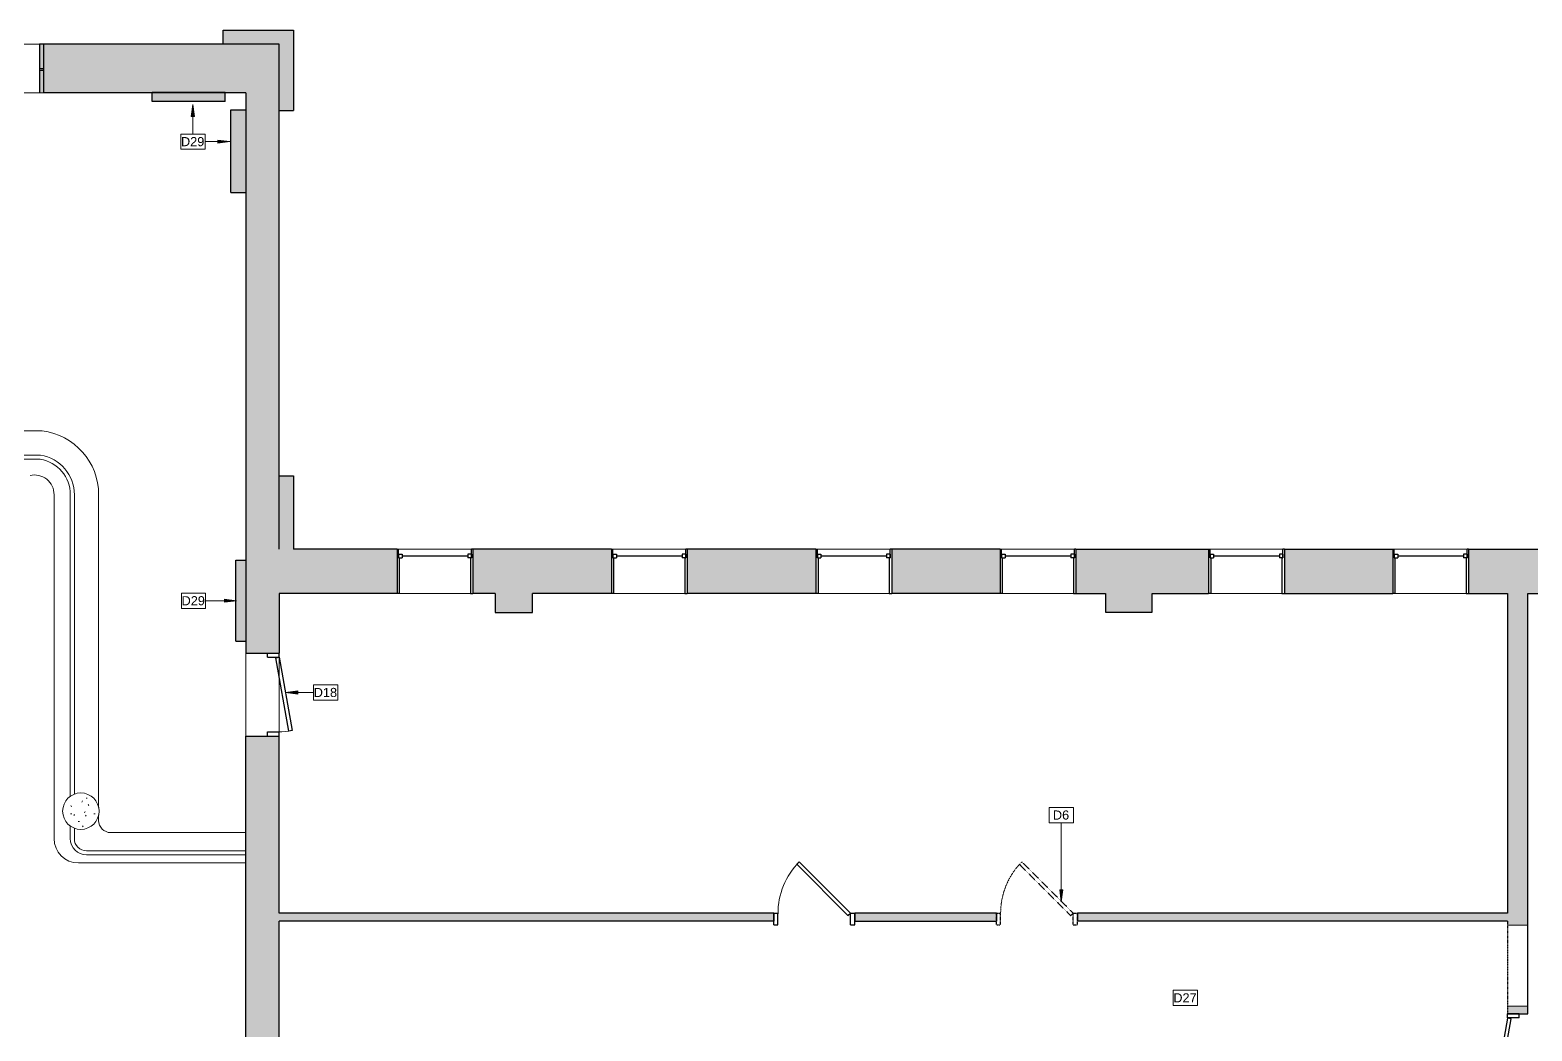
# Model space of a CAD drawing. Header units: inches. Extents: x -1176 to 1545, y -2552 to 978.
# Drawn here: x 358 to 1100, y 351 to 846 of the extents above; entities that cross this region are included whole.
import ezdxf

# ---------------------------------------------------------------- set-up
doc = ezdxf.new("R2010")
doc.units = ezdxf.units.IN
doc.header["$MEASUREMENT"] = 0
doc.linetypes.add('Demolished', pattern=[0.1875, 0.125, -0.0625])
for name, color, linetype, lineweight in [('A-ANNO-KEYN', 231, 'Continuous', 9), ('A-DOOR', 31, 'Demolished', 9), ('A-DOOR-FRAM', 31, 'Demolished', 30), ('A-FLOR', 192, 'Continuous', 18), ('A-FLOR-HRAL', 11, 'Continuous', 18), ('A-GLAZ', 151, 'Continuous', 18), ('A-WALL', 113, 'Continuous', 18), ('A-WALL-PATT', 111, 'Continuous', 18), ('I-WALL', 2, 'Continuous', 18), ('S-COLS', 52, 'Continuous', 18)]:
    doc.layers.add(name, color=color, linetype=linetype, lineweight=lineweight)
doc.styles.add('Arial', font='arial.ttf', dxfattribs={"height": 4.5})

# ---------------------------------------------------------------- blocks, each defined once
blk = doc.blocks.new('Concrete-Round-Column - 18_-V3-2nd Floor Demo')
at = {"layer": 'S-COLS', "lineweight": 9}
h = blk.add_hatch(dxfattribs=at)
h.set_pattern_fill('FP_4', color=256, style=0, pattern_type=2)
h.set_pattern_definition([(0, (-382.73, -459.504), (15.36, 3.84), [0.634, -10.886, 0.634, -10.886, -61.44]), (0, (-382.73, -459.504), (15.36, 3.84), [-23.04, 0.634, -22.406, 0.634, -10.886, -26.88]), (0, (-382.73, -459.504), (15.36, 3.84), [-57.6, 0.634, -7.046, 0.634, -18.566]), (120, (-376.97, -457.584), (-11.005538, 11.38215), [0.634, -10.886, 0.634, -10.886, -61.44]), (120, (-376.97, -457.584), (-11.005538, 11.38215), [-23.04, 0.634, -22.406, 0.634, -10.886, -26.88]), (120, (-376.97, -457.584), (-11.005538, 11.38215), [-57.6, 0.634, -7.046, 0.634, -18.566]), (240, (-375.05, -449.904), (-4.354462, -15.22215), [0.634, -10.886, 0.634, -10.886, -61.44]), (240, (-375.05, -449.904), (-4.354462, -15.22215), [-23.04, 0.634, -22.406, 0.634, -10.886, -26.88]), (240, (-375.05, -449.904), (-4.354462, -15.22215), [-57.6, 0.634, -7.046, 0.634, -18.566])])
h.paths.add_polyline_path([(0, -9), (2, -8.77), (3.9, -8.11), (5.61, -7.04), (7.04, -5.61), (8.11, -3.9), (8.77, -2), (9, 0), (8.77, 2), (8.11, 3.9), (7.04, 5.61), (5.61, 7.04), (3.9, 8.11), (2, 8.77), (0, 9), (-2, 8.77), (-3.9, 8.11), (-5.61, 7.04), (-7.04, 5.61), (-8.11, 3.9), (-8.77, 2), (-9, 0), (-8.77, -2), (-8.11, -3.9), (-7.04, -5.61), (-5.61, -7.04), (-3.9, -8.11), (-2, -8.77)], flags=0)
for start, end in [(0, 180), (180, 0)]:
    blk.add_arc((0, 0), 9, start, end, dxfattribs=at)
blk = doc.blocks.new('Chapel Windows - Chapel Windows-5456359-2nd Floor Demo')
at = {"layer": 'A-GLAZ'}
h = blk.add_hatch(color=10, dxfattribs=at)
h.paths.add_polyline_path([(32, -12), (32, -1), (30, -1), (30, -12), (30.11, -12)], flags=0)
h.paths.add_polyline_path([(12, -12), (12, -1), (10, -1), (10, -12)], flags=0)
h.paths.add_polyline_path([(-12, -12), (-12, -1), (-14, -1), (-14, -12)], flags=0)
h.paths.add_polyline_path([(-30, -12), (-30, -1), (-32, -1), (-32, -12)], flags=0)
h.paths.add_polyline_path([(32, 0), (32, 12), (30, 12), (30, 0), (30.11, 0)], flags=0)
h.paths.add_polyline_path([(10, 0), (12, 0), (12, 12), (10, 12)], flags=0)
h.paths.add_polyline_path([(-12, 0), (-12, 12), (-14, 12), (-14, 0)], flags=0)
h.paths.add_polyline_path([(-30, 0), (-30, 12), (-32, 12), (-32, 0)], flags=0)
at = {"layer": 'A-GLAZ', "color": 8, "lineweight": 30}
for p, q in [((-30, 12), (-32, 12)), ((-30, 0), (-30, 12)), ((-12, 12), (-14, 12)), ((-14, 12), (-14, 0)), ((-12, 0), (-12, 12)), ((12, 12), (10, 12)), ((10, 12), (10, 0)), ((12, 0), (12, 12)), ((32, 12), (30, 12)), ((30, 12), (30, 0)), ((-32, 0), (-30, 0)), ((-14, 0), (-12, 0)), ((10, 0), (12, 0)), ((30, 0), (32, 0)), ((-30, -1), (-32, -1)), ((-30, -12), (-30, -1)), ((-12, -1), (-14, -1)), ((-14, -1), (-14, -12)), ((-12, -12), (-12, -1)), ((12, -1), (10, -1)), ((10, -1), (10, -12)), ((12, -12), (12, -1)), ((32, -1), (30, -1)), ((30, -1), (30, -12))]:
    blk.add_line(p, q, dxfattribs=at)
at = {"layer": 'A-GLAZ'}
for p, q in [((-30, 12), (-14, 12)), ((-12, 12), (10, 12)), ((12, 12), (30, 12)), ((-30, 0), (-30, -1)), ((-14, -1), (-14, 0)), ((-12, 0), (-12, -1)), ((10, -1), (10, 0)), ((12, 0), (12, -1)), ((30, -1), (30, 0))]:
    blk.add_line(p, q, dxfattribs=at)
blk = doc.blocks.new('Top Rail Type - Top Rail_Internal_-5277632-2nd Floor Demo')
at = {"layer": 'A-FLOR-HRAL', "lineweight": 9}
for p, q in [((121.62, 635.42), (192.68, 635.42)), ((193.01, 633.42), (121.62, 633.42)), ((267.76, 633.42), (210.26, 633.42)), ((210.59, 635.42), (267.43, 635.42)), ((362.69, 633.42), (285.01, 633.42)), ((285.34, 635.42), (362.85, 635.42)), ((95.04, 468.48), (95.04, 608.95)), ((97.04, 608.94), (97.04, 468.22)), ((377.52, 466.79), (377.52, 615.91)), ((379.52, 615.91), (379.52, 467.86)), ((95.04, 445.92), (95.04, 450.52)), ((97.04, 450.79), (97.04, 445.92)), ((377.52, 445.92), (377.52, 452.21)), ((379.52, 451.15), (379.52, 445.92)), ((18.22, 439.92), (89.04, 439.92)), ((385.52, 439.92), (464.28, 439.92)), ((89.04, 437.92), (18.22, 437.92)), ((464.28, 437.92), (385.52, 437.92))]:
    blk.add_line(p, q, dxfattribs=at)
for centre, radius, start, end in [((121.62, 608.84), 26.58, 90, 179.77256), ((121.62, 608.84), 24.58, 90, 179.77256), ((359.77, 615.91), 17.75, 360, 80.5527), ((359.77, 615.91), 19.75, 0, 81.04484), ((89.04, 445.92), 8, 270, 0), ((89.04, 445.92), 6, 270, 0), ((385.52, 445.92), 8, 180, 270), ((385.52, 445.92), 6, 180, 270)]:
    blk.add_arc(centre, radius, start, end, dxfattribs=at)
blk = doc.blocks.new('Top Rail Type - Top Rail_Internal_-V11-2nd Floor Demo')
at = {"layer": 'A-FLOR-HRAL', "lineweight": 9}
for p, q in [((192.68, 635.42), (121.62, 635.42)), ((193.01, 633.42), (121.62, 633.42)), ((267.76, 633.42), (210.26, 633.42)), ((267.43, 635.42), (210.59, 635.42)), ((362.69, 633.42), (285.01, 633.42)), ((362.85, 635.42), (285.34, 635.42)), ((95.04, 608.94), (95.04, 468.48)), ((97.04, 608.94), (97.04, 468.22)), ((377.52, 466.79), (377.52, 615.91)), ((379.52, 467.86), (379.52, 615.91)), ((95.04, 450.52), (95.04, 445.92)), ((97.04, 450.79), (97.04, 445.92)), ((377.52, 445.92), (377.52, 452.21)), ((379.52, 445.92), (379.52, 451.15)), ((89.04, 439.92), (18.22, 439.92)), ((464.28, 439.92), (385.52, 439.92)), ((89.04, 437.92), (18.22, 437.92)), ((464.28, 437.92), (385.52, 437.92))]:
    blk.add_line(p, q, dxfattribs=at)
for centre, radius, start, end in [((121.62, 608.84), 26.58, 90, 179.77688), ((121.62, 608.84), 24.58, 90, 179.76798), ((359.77, 615.91), 17.75, 360, 80.5527), ((359.77, 615.91), 19.75, 360, 81.04484), ((89.04, 445.92), 6, 270, 0), ((89.04, 445.92), 8, 270, 0), ((385.52, 445.92), 8, 180, 270), ((385.52, 445.92), 6, 180, 270)]:
    blk.add_arc(centre, radius, start, end, dxfattribs=at)
blk = doc.blocks.new('Single Flush - D2 3_1_ X 8_-8249221-2nd Floor Demo')
at = {"layer": 'A-DOOR', "color": 8, "linetype": 'Continuous', "lineweight": 30}
for p, q in [((-17.85, 11.39), (-18.15, 9.67)), ((-18.15, 9.67), (18.1, 3.28)), ((18.41, 5), (-17.85, 11.39)), ((18.1, 3.28), (18.41, 5))]:
    blk.add_line(p, q, dxfattribs=at)
at = {"layer": 'A-DOOR', "linetype": 'Continuous'}
blk.add_arc((18.41, 5), 36.81, 170, 180.5, dxfattribs=at)
at = {"layer": 'A-DOOR-FRAM', "color": 8, "linetype": 'Continuous'}
for p, q in [((-20.5, -0.75), (-20.5, 5)), ((-20.5, 5), (-18.5, 5)), ((-18.5, -0.75), (-18.5, 5)), ((18.5, -0.75), (18.5, 5)), ((18.5, 5), (20.5, 5)), ((20.5, -0.75), (20.5, 5)), ((-20.5, -0.75), (-18.5, -0.75)), ((18.5, -0.75), (20.5, -0.75))]:
    blk.add_line(p, q, dxfattribs=at)
blk = doc.blocks.new('Double Hung - side window 4_ X 6_ 3_ H-6086068-2nd Floor Demo')
at = {"layer": 'A-GLAZ', "color": 8, "lineweight": 30}
for p, q in [((-18.75, 11), (-18, 11)), ((-18, 6.75), (-18, 11)), ((-18, 8.5), (-18, 6.75)), ((-18, 8.5), (-16.25, 8.5)), ((-16.25, 8.5), (-16.25, 6.75)), ((-16.25, 7.625), (16.25, 7.625)), ((16.25, 8.5), (16.25, 6.75)), ((18, 8.5), (16.25, 8.5)), ((18, 6.75), (18, 11)), ((18.75, 11), (18, 11)), ((18, 8.5), (18, 6.75)), ((-18, 6.75), (-16.25, 6.75)), ((-18, 6.75), (-17.5, 6.75)), ((-17.5, -11), (-17.5, 6.75)), ((18, 6.75), (16.25, 6.75)), ((17.5, 6.75), (18, 6.75)), ((17.5, 6.75), (17.5, -11)), ((-17.5, -11), (-18.75, -11)), ((17.5, -11), (18.75, -11))]:
    blk.add_line(p, q, dxfattribs=at)
blk = doc.blocks.new('Single Flush - D2 3_ X 8_-8252875-2nd Floor Demo')
at = {"layer": 'A-DOOR', "color": 250, "lineweight": 30}
for p, q in [((-7.42, 27.32), (-8.65, 26.09)), ((-8.65, 26.09), (16.67, 0.76)), ((17.91, 2), (-7.42, 27.32)), ((16.67, 0.76), (17.91, 2))]:
    blk.add_line(p, q, dxfattribs=at)
at = {"layer": 'A-DOOR', "color": 7}
blk.add_arc((17.91, 2), 35.81, 135, 180.5, dxfattribs=at)
at = {"layer": 'A-DOOR-FRAM', "color": 250}
for p, q in [((-20, -3.75), (-20, 2)), ((-20, 2), (-18, 2)), ((-18, -3.75), (-18, 2)), ((18, -3.75), (18, 2)), ((18, 2), (20, 2)), ((20, -3.75), (20, 2)), ((-20, -3.75), (-18, -3.75)), ((18, -3.75), (20, -3.75))]:
    blk.add_line(p, q, dxfattribs=at)
blk = doc.blocks.new('Single Flush - D1 3_ X 8_-8252940-2nd Floor Demo')
at = {"layer": 'A-DOOR', "color": 8, "linetype": 'Continuous', "lineweight": 30}
for p, q in [((-7.42, 27.32), (-8.65, 26.09)), ((-8.65, 26.09), (16.67, 0.76)), ((17.91, 2), (-7.42, 27.32)), ((16.67, 0.76), (17.91, 2))]:
    blk.add_line(p, q, dxfattribs=at)
at = {"layer": 'A-DOOR', "linetype": 'Continuous'}
blk.add_arc((17.91, 2), 35.81, 135, 180.5, dxfattribs=at)
at = {"layer": 'A-DOOR-FRAM', "color": 8, "linetype": 'Continuous'}
for p, q in [((-20, -3.75), (-20, 2)), ((-20, 2), (-18, 2)), ((-18, -3.75), (-18, 2)), ((18, -3.75), (18, 2)), ((18, 2), (20, 2)), ((20, -3.75), (20, 2)), ((-20, -3.75), (-18, -3.75)), ((18, -3.75), (20, -3.75))]:
    blk.add_line(p, q, dxfattribs=at)
blk = doc.blocks.new('Single Flush - D2 3_1_ X 8_-8327709-2nd Floor Demo')
at = {"layer": 'A-DOOR', "color": 8, "linetype": 'Continuous', "lineweight": 30}
for p, q in [((-18.15, -12.92), (18.1, -6.53)), ((18.1, -6.53), (18.41, -8.25)), ((-17.85, -14.64), (-18.15, -12.92)), ((18.41, -8.25), (-17.85, -14.64))]:
    blk.add_line(p, q, dxfattribs=at)
at = {"layer": 'A-DOOR', "linetype": 'Continuous'}
blk.add_arc((18.41, -8.25), 36.81, 179.5, 190, dxfattribs=at)
at = {"layer": 'A-DOOR-FRAM', "color": 8, "linetype": 'Continuous'}
for p, q in [((-20.5, -2.5), (-20.5, -8.25)), ((-20.5, -2.5), (-18.5, -2.5)), ((-18.5, -2.5), (-18.5, -8.25)), ((18.5, -2.5), (18.5, -8.25)), ((18.5, -2.5), (20.5, -2.5)), ((20.5, -2.5), (20.5, -8.25)), ((-20.5, -8.25), (-18.5, -8.25)), ((18.5, -8.25), (20.5, -8.25))]:
    blk.add_line(p, q, dxfattribs=at)
blk = doc.blocks.new('Keynote Tag - Keynote Number - Boxed-135510-2nd Floor Demo')
at = {"layer": 'A-ANNO-KEYN'}
for p, q in [((-0.125, -0.079), (-0.125, 0.078)), ((-0.125, 0.078), (0.125, 0.078)), ((0.125, 0.078), (0.125, -0.079)), ((-0.125, -0.079), (0.125, -0.079))]:
    blk.add_line(p, q, dxfattribs=at)

msp = doc.modelspace()

# ---------------------------------------------------------------- hatches: boundary and pattern name
at = {"layer": 'A-ANNO-KEYN'}
for points in [[(438.11, 808.77), (437.32, 802.77), (438.9, 802.77)], [(456.41, 790.36), (450.41, 791.15), (450.41, 789.57)], [(459.74, 563.5), (453.74, 564.29), (453.74, 562.71)], [(483.91, 518.16), (489.91, 517.37), (489.91, 518.95)], [(867.31, 414.62), (868.1, 420.62), (866.52, 420.62)]]:
    msp.add_hatch(color=256, dxfattribs=at).paths.add_polyline_path(points, flags=0)
at = {"layer": 'A-WALL-PATT'}
for points in [[(453.09, 838.52), (487.78, 838.52), (487.78, 845.52), (453.09, 845.52)], [(487.78, 805.75), (487.78, 838.52), (480.78, 838.52), (480.78, 805.75)], [(453.99, 810.25), (453.99, 814.88), (417.99, 814.88), (417.99, 810.25), (438.27, 810.25)], [(464.28, 765.3), (464.28, 806.07), (456.78, 806.07), (456.78, 765.3), (461.71, 765.3)], [(487.78, 589.01), (487.78, 625.28), (480.78, 625.28), (480.78, 589.01)], [(480.78, 567.01), (495.15, 567.01), (495.15, 589.01), (480.78, 589.01)], [(461.71, 543.59), (464.28, 543.59), (464.28, 583.59), (459.28, 583.59), (459.28, 543.59)], [(495.15, 405.14), (495.15, 409.14), (480.78, 409.14), (480.78, 405.14)]]:
    msp.add_hatch(color=250, dxfattribs=at).paths.add_polyline_path(points, flags=0)
h = msp.add_hatch(color=250, dxfattribs=at)
h.paths.add_polyline_path([(480.78, 814.52), (480.78, 838.52), (364.28, 838.52), (364.28, 814.52), (464.28, 814.52)], flags=0)
h.paths.add_polyline_path([(300.28, 814.52), (300.28, 838.52), (182.22, 838.52), (182.22, 814.52), (288.86, 814.52)], flags=0)
h.paths.add_polyline_path([(118.22, 814.52), (118.22, 838.52), (1.72, 838.52), (1.72, 814.52), (86.52, 814.52)], flags=0)
h = msp.add_hatch(color=250, dxfattribs=at)
h.paths.add_polyline_path([(480.78, -1.17), (480.78, 496.64), (464.28, 496.64), (464.28, -1.17)], flags=0)
h.paths.add_polyline_path([(480.78, 537.64), (480.78, 814.52), (464.28, 814.52), (464.28, 537.64)], flags=0)
h = msp.add_hatch(color=250, dxfattribs=at)
h.paths.add_polyline_path([(1118.3, 567.01), (1130.2, 567.01), (1130.2, 589.01), (1068.64, 589.01), (1068.64, 567.01), (1106.58, 567.01)], flags=0)
h.paths.add_polyline_path([(745.99, 567.01), (745.99, 589.01), (682.43, 589.01), (682.43, 567.01)], flags=0)
h.paths.add_polyline_path([(1167.7, 567.01), (1211.24, 567.01), (1211.24, 589.01), (1167.7, 589.01)], flags=0)
h.paths.add_polyline_path([(837.04, 567.01), (837.04, 589.01), (783.49, 589.01), (783.49, 567.01)], flags=0)
h.paths.add_polyline_path([(644.93, 567.01), (644.93, 589.01), (576.53, 589.01), (576.53, 567.01), (606.02, 567.01)], flags=0)
h.paths.add_polyline_path([(1024.5, 567.01), (1031.14, 567.01), (1031.14, 589.01), (977.59, 589.01), (977.59, 567.01)], flags=0)
h.paths.add_polyline_path([(912.15, 567.01), (940.09, 567.01), (940.09, 589.01), (874.54, 589.01), (874.54, 567.01), (889.15, 567.01)], flags=0)
h.paths.add_polyline_path([(539.03, 567.01), (539.03, 589.01), (495.15, 589.01), (495.15, 567.01)], flags=0)
at = {"layer": 'A-WALL-PATT', "lineweight": 9}
for points in [[(587.52, 557.64), (606.02, 557.64), (606.02, 567.01), (587.52, 567.01)], [(889.15, 557.89), (912.15, 557.89), (912.15, 567.01), (889.15, 567.01)]]:
    msp.add_hatch(color=7, dxfattribs=at).paths.add_polyline_path(points, flags=0)
h = msp.add_hatch(color=7, dxfattribs=at)
h.paths.add_polyline_path([(1097.9, 113.89), (1097.9, 318.35), (1087.9, 318.35), (1087.9, 113.89)], flags=0)
h.paths.add_polyline_path([(1097.9, 359.35), (1097.9, 363.14), (1087.9, 363.14), (1087.9, 359.35)], flags=0)
h.paths.add_polyline_path([(1087.9, 403.14), (1097.9, 403.14), (1097.9, 567.01), (1087.9, 567.01), (1087.9, 405.14)], flags=0)
at = {"layer": 'A-WALL-PATT'}
h = msp.add_hatch(color=250, dxfattribs=at)
h.paths.add_polyline_path([(1087.9, 405.14), (1087.9, 409.14), (875.24, 409.14), (875.24, 405.14), (930.7, 405.14)], flags=0)
h.paths.add_polyline_path([(555.51, 405.14), (725.2, 405.14), (725.2, 409.14), (495.15, 409.14), (495.15, 405.14)], flags=0)
h.paths.add_polyline_path([(835.24, 405.14), (835.24, 409.14), (765.2, 409.14), (765.2, 405.14)], flags=0)

# ---------------------------------------------------------------- linework, layer by layer
at = {"layer": 'A-ANNO-KEYN'}
for p, q in [((438.11, 808.77), (437.32, 802.77)), ((437.32, 802.77), (438.9, 802.77)), ((438.9, 802.77), (438.11, 808.77)), ((438.11, 808.77), (438.11, 794.15)), ((456.41, 790.36), (444.11, 790.36)), ((456.41, 790.36), (450.41, 791.15)), ((450.41, 791.15), (450.41, 789.57)), ((450.41, 789.57), (456.41, 790.36)), ((459.74, 563.5), (453.74, 564.29)), ((453.74, 564.29), (453.74, 562.71)), ((459.74, 563.5), (444.41, 563.5)), ((453.74, 562.71), (459.74, 563.5)), ((489.91, 518.95), (483.91, 518.16)), ((483.91, 518.16), (489.91, 517.37)), ((483.91, 518.16), (497.73, 518.16)), ((489.91, 517.37), (489.91, 518.95)), ((867.31, 414.62), (867.31, 453.81)), ((868.1, 420.62), (866.52, 420.62)), ((866.52, 420.62), (867.31, 414.62)), ((867.31, 414.62), (868.1, 420.62))]:
    msp.add_line(p, q, dxfattribs=at)
at = {"layer": 'A-FLOR'}
for p, q in [((364.28, 814.52), (300.28, 814.52)), ((363.68, 647.42), (121.62, 647.42)), ((369.52, 615.91), (369.52, 445.92)), ((391.52, 461.34), (391.52, 615.91)), ((464.28, 496.64), (464.28, 537.64)), ((480.78, 537.64), (480.78, 496.64)), ((391.52, 454.92), (391.52, 457.66)), ((464.28, 448.92), (397.52, 448.92)), ((381.52, 433.92), (464.28, 433.92))]:
    msp.add_line(p, q, dxfattribs=at)
for centre, radius, start, end in [((359.77, 615.91), 31.75, 0, 82.93978), ((359.77, 615.91), 9.75, 0, 102.75876), ((397.52, 454.92), 6, 180, 270), ((381.52, 445.92), 12, 180, 270)]:
    msp.add_arc(centre, radius, start, end, dxfattribs=at)
at = {"layer": 'A-WALL', "color": 8, "lineweight": 30}
for p, q in [((453.09, 838.52), (453.09, 845.52)), ((453.09, 845.52), (487.78, 845.52)), ((487.78, 845.52), (487.78, 805.75)), ((364.28, 838.52), (364.28, 814.52)), ((480.78, 838.52), (364.28, 838.52)), ((480.78, 625.28), (480.78, 838.52)), ((464.28, 814.52), (364.28, 814.52)), ((417.99, 810.25), (417.99, 814.88)), ((417.99, 814.88), (453.99, 814.88)), ((453.99, 810.25), (417.99, 810.25)), ((453.99, 810.25), (453.99, 814.88)), ((464.28, 814.52), (464.28, 537.64)), ((456.78, 765.3), (456.78, 806.07)), ((456.78, 806.07), (464.28, 806.07)), ((480.78, 805.75), (487.78, 805.75)), ((456.78, 765.3), (464.28, 765.3)), ((480.78, 589.01), (480.78, 625.28)), ((480.78, 625.28), (487.78, 625.28)), ((487.78, 625.28), (487.78, 589.01)), ((539.03, 589.01), (487.78, 589.01)), ((539.03, 589.01), (539.03, 567.01)), ((644.93, 589.01), (576.53, 589.01)), ((576.53, 589.01), (576.53, 567.01)), ((644.93, 589.01), (644.93, 567.01)), ((745.99, 589.01), (682.43, 589.01)), ((682.43, 589.01), (682.43, 567.01)), ((745.99, 589.01), (745.99, 567.01)), ((837.04, 589.01), (783.49, 589.01)), ((783.49, 589.01), (783.49, 567.01)), ((837.04, 589.01), (837.04, 567.01)), ((874.54, 589.01), (940.09, 589.01)), ((874.54, 589.01), (874.54, 567.01)), ((940.09, 589.01), (940.09, 567.01)), ((977.59, 589.01), (1031.14, 589.01)), ((977.59, 589.01), (977.59, 567.01)), ((1031.14, 589.01), (1031.14, 567.01)), ((1068.64, 589.01), (1130.2, 589.01)), ((1068.64, 589.01), (1068.64, 567.01)), ((539.03, 567.01), (480.78, 567.01)), ((480.78, 567.01), (480.78, 537.64)), ((587.52, 567.01), (576.53, 567.01)), ((587.52, 567.01), (587.52, 557.64)), ((644.93, 567.01), (606.02, 567.01)), ((606.02, 557.64), (606.02, 567.01)), ((745.99, 567.01), (682.43, 567.01)), ((837.04, 567.01), (783.49, 567.01)), ((874.54, 567.01), (889.15, 567.01)), ((889.15, 567.01), (889.15, 557.89)), ((912.15, 567.01), (940.09, 567.01)), ((912.15, 557.89), (912.15, 567.01)), ((977.59, 567.01), (1031.14, 567.01)), ((1068.64, 567.01), (1087.9, 567.01)), ((1087.9, 567.01), (1087.9, 409.14)), ((1097.9, 567.01), (1130.2, 567.01)), ((1097.9, 359.35), (1097.9, 567.01)), ((587.52, 557.64), (606.02, 557.64)), ((889.15, 557.89), (912.15, 557.89)), ((464.28, 537.64), (480.78, 537.64)), ((464.28, 22.83), (464.28, 496.64)), ((464.28, 496.64), (480.78, 496.64)), ((480.78, 409.14), (480.78, 496.64)), ((725.2, 409.14), (480.78, 409.14)), ((725.2, 409.14), (725.2, 405.14)), ((835.24, 409.14), (765.2, 409.14)), ((765.2, 409.14), (765.2, 405.14)), ((835.24, 409.14), (835.24, 405.14)), ((1087.9, 409.14), (875.24, 409.14)), ((875.24, 409.14), (875.24, 405.14)), ((480.78, 113.89), (480.78, 405.14)), ((725.2, 405.14), (480.78, 405.14)), ((765.2, 405.14), (835.24, 405.14)), ((1087.9, 405.14), (875.24, 405.14)), ((1087.9, 359.35), (1097.9, 359.35))]:
    msp.add_line(p, q, dxfattribs=at)
at = {"layer": 'A-WALL', "lineweight": 9}
for p, q in [((539.03, 589.01), (576.53, 589.01)), ((644.93, 589.01), (682.43, 589.01)), ((745.99, 589.01), (783.49, 589.01)), ((837.04, 589.01), (874.54, 589.01)), ((940.09, 589.01), (977.59, 589.01)), ((1031.14, 589.01), (1068.64, 589.01)), ((576.53, 567.01), (539.03, 567.01)), ((682.43, 567.01), (644.93, 567.01)), ((783.49, 567.01), (745.99, 567.01)), ((874.54, 567.01), (837.04, 567.01)), ((977.59, 567.01), (940.09, 567.01)), ((1068.64, 567.01), (1031.14, 567.01)), ((1087.9, 403.14), (1097.9, 403.14)), ((1097.9, 363.14), (1087.9, 363.14))]:
    msp.add_line(p, q, dxfattribs=at)
at = {"layer": 'A-WALL', "color": 250, "linetype": 'Demolished', "lineweight": 30}
msp.add_line((1087.9, 405.14), (1087.9, 359.35), dxfattribs=at)
at = {"layer": 'A-WALL', "color": 7, "linetype": 'Demolished', "lineweight": 9}
for p, q in [((1097.9, 403.14), (1087.9, 403.14)), ((1087.9, 363.14), (1097.9, 363.14))]:
    msp.add_line(p, q, dxfattribs=at)
at = {"layer": 'I-WALL', "color": 8, "lineweight": 30}
for p, q in [((459.28, 543.59), (459.28, 583.59)), ((459.28, 583.59), (464.28, 583.59)), ((459.28, 543.59), (464.28, 543.59))]:
    msp.add_line(p, q, dxfattribs=at)

# ---------------------------------------------------------------- block references
at = {"layer": 'A-ANNO-KEYN', "xscale": 47.99999999999997, "yscale": 47.99999999999997, "zscale": 47.99999999999997}
for p in [(438.11, 790.4), (438.11, 790.39), (438.41, 563.53), (503.73, 518.19), (867.31, 457.61), (928.56, 367.27)]:
    msp.add_blockref('Keynote Tag - Keynote Number - Boxed-135510-2nd Floor Demo', p, dxfattribs=at)
at = {"layer": 'A-DOOR', "linetype": 'Continuous', "lineweight": 18, "rotation": 89.9999999999999}
for name, p in [('Single Flush - D2 3_1_ X 8_-8327709-2nd Floor Demo', (472.53, 517.14)), ('Single Flush - D2 3_1_ X 8_-8249221-2nd Floor Demo', (1092.9, 338.85))]:
    msp.add_blockref(name, p, dxfattribs=at)
at = {"layer": 'A-DOOR', "linetype": 'Continuous', "lineweight": 18}
msp.add_blockref('Single Flush - D1 3_ X 8_-8252940-2nd Floor Demo', (745.2, 407.14), dxfattribs=at)
at = {"layer": 'A-DOOR', "color": 7}
msp.add_blockref('Single Flush - D2 3_ X 8_-8252875-2nd Floor Demo', (855.24, 407.14), dxfattribs=at)
at = {"layer": 'A-FLOR-HRAL', "lineweight": 9}
for name in ['Top Rail Type - Top Rail_Internal_-5277632-2nd Floor Demo', 'Top Rail Type - Top Rail_Internal_-V11-2nd Floor Demo']:
    msp.add_blockref(name, (0, 0), dxfattribs=at)
at = {"layer": 'A-GLAZ'}
for name, p in [('Chapel Windows - Chapel Windows-5456359-2nd Floor Demo', (332.28, 826.52)), ('Double Hung - side window 4_ X 6_ 3_ H-6086068-2nd Floor Demo', (557.78, 578.01)), ('Double Hung - side window 4_ X 6_ 3_ H-6086068-2nd Floor Demo', (663.68, 578.01)), ('Double Hung - side window 4_ X 6_ 3_ H-6086068-2nd Floor Demo', (764.74, 578.01)), ('Double Hung - side window 4_ X 6_ 3_ H-6086068-2nd Floor Demo', (855.79, 578.01)), ('Double Hung - side window 4_ X 6_ 3_ H-6086068-2nd Floor Demo', (958.84, 578.01)), ('Double Hung - side window 4_ X 6_ 3_ H-6086068-2nd Floor Demo', (1049.89, 578.01))]:
    msp.add_blockref(name, p, dxfattribs=at)
at = {"layer": 'S-COLS', "lineweight": 9}
msp.add_blockref('Concrete-Round-Column - 18_-V3-2nd Floor Demo', (382.73, 459.5), dxfattribs=at)

# ---------------------------------------------------------------- texts
at = {"layer": 'A-ANNO-KEYN', "char_height": 4.5, "attachment_point": 1, "style": 'Arial'}
for s, insert, width in [('D29', (432.22, 792.63), 14.0895), ('D29', (432.22, 792.61), 14.0895), ('D29', (432.52, 565.75), 14.0895), ('D18', (497.84, 520.41), 14.0895), ('D6', (863.17, 459.84), 9.8475), ('D27', (922.67, 369.5), 14.0895)]:
    msp.add_mtext(s, dxfattribs=dict(at, insert=insert, width=width))

doc.saveas('drawing.dxf')
